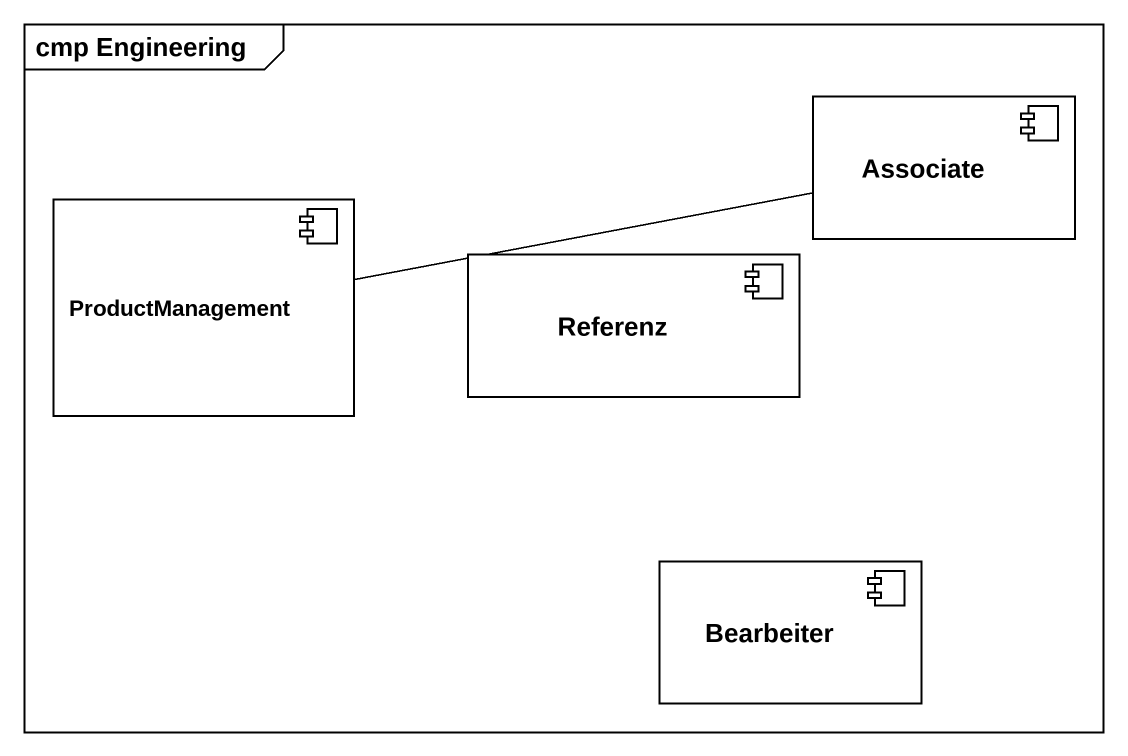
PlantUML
@startuml
mainframe cmp Engineering
component Associate
component ProductManagement
component Referenz
component Bearbeiter
ProductManagement -right- Associate
@enduml
